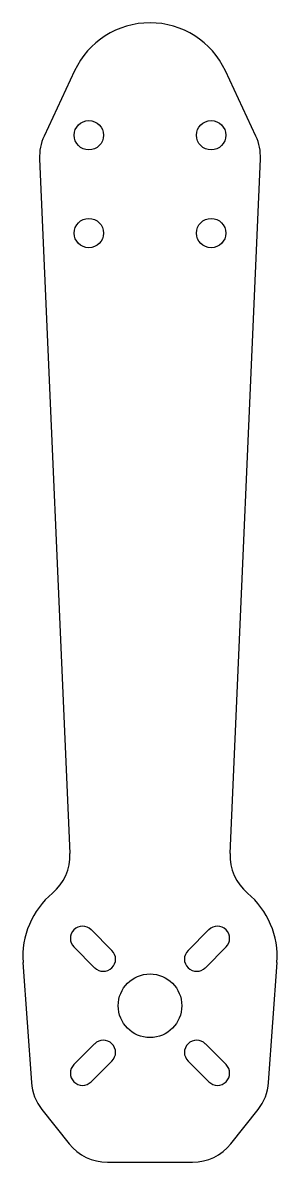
# Model space of a CAD drawing. Header units: millimetres. Extents: x -13 to 13, y -16 to 100.
import ezdxf

# ---------------------------------------------------------------- set-up
doc = ezdxf.new("R2010")
doc.units = ezdxf.units.MM
doc.layers.add('NONE', color=253, linetype='Continuous', lineweight=70, true_color=0x9f8faf)

msp = doc.modelspace()

# ---------------------------------------------------------------- linework, layer by layer
at = {"layer": 'NONE', "color": 168, "lineweight": -3, "true_color": 0x051048}
for p, q in [((-7.7, 95.59), (-10.82, 88.91)), ((10.82, 88.91), (7.7, 95.59)), ((-11.28, 86.58), (-8.18, 15.56)), ((8.18, 15.56), (11.28, 86.58)), ((-3.89, 5.66), (-6.01, 7.78)), ((6.01, 7.78), (3.89, 5.66)), ((-7.78, 6.01), (-5.66, 3.89)), ((5.66, 3.89), (7.78, 6.01)), ((-12.98, 4.41), (-12.12, -7.85)), ((12.12, -7.85), (12.98, 4.41)), ((-5.66, -3.89), (-7.78, -6.01)), ((7.78, -6.01), (5.66, -3.89)), ((-6.01, -7.78), (-3.89, -5.66)), ((3.89, -5.66), (6.01, -7.78)), ((-11.05, -10.61), (-8.26, -14.11)), ((8.26, -14.11), (11.05, -10.61)), ((-4.35, -16), (4.35, -16))]:
    msp.add_line(p, q, dxfattribs=at)
for centre, radius in [((-6.25, 89), 1.5), ((6.25, 89), 1.5), ((-6.25, 79), 1.5), ((6.25, 79), 1.5), ((0, 0), 3.25)]:
    msp.add_circle(centre, radius, dxfattribs=at)
for centre, radius, start, end in [((0, 92), 8.5, 25, 155), ((-6.29, 86.8), 5, 155, 182.5), ((6.29, 86.8), 5, 357.5, 25), ((-13.18, 15.34), 5, 309.9953, 2.5), ((13.18, 15.34), 5, 177.5, 230.0047), ((-4.5, 5), 8.5, 129.9953, 184), ((4.5, 5), 8.5, 356, 50.0047), ((-6.89, 6.89), 1.25, 45, 225), ((6.89, 6.89), 1.25, 315, 135), ((-4.77, 4.77), 1.25, 225, 45), ((4.77, 4.77), 1.25, 135, 315), ((-4.77, -4.77), 1.25, 315, 135), ((4.77, -4.77), 1.25, 45, 225), ((-6.89, -6.89), 1.25, 135, 315), ((6.89, -6.89), 1.25, 225, 45), ((-7.13, -7.5), 5, 184, 218.5), ((7.13, -7.5), 5, 321.5, 356), ((-4.35, -11), 5, 218.5, 270), ((4.35, -11), 5, 270, 321.5)]:
    msp.add_arc(centre, radius, start, end, dxfattribs=at)

doc.saveas('drawing.dxf')
